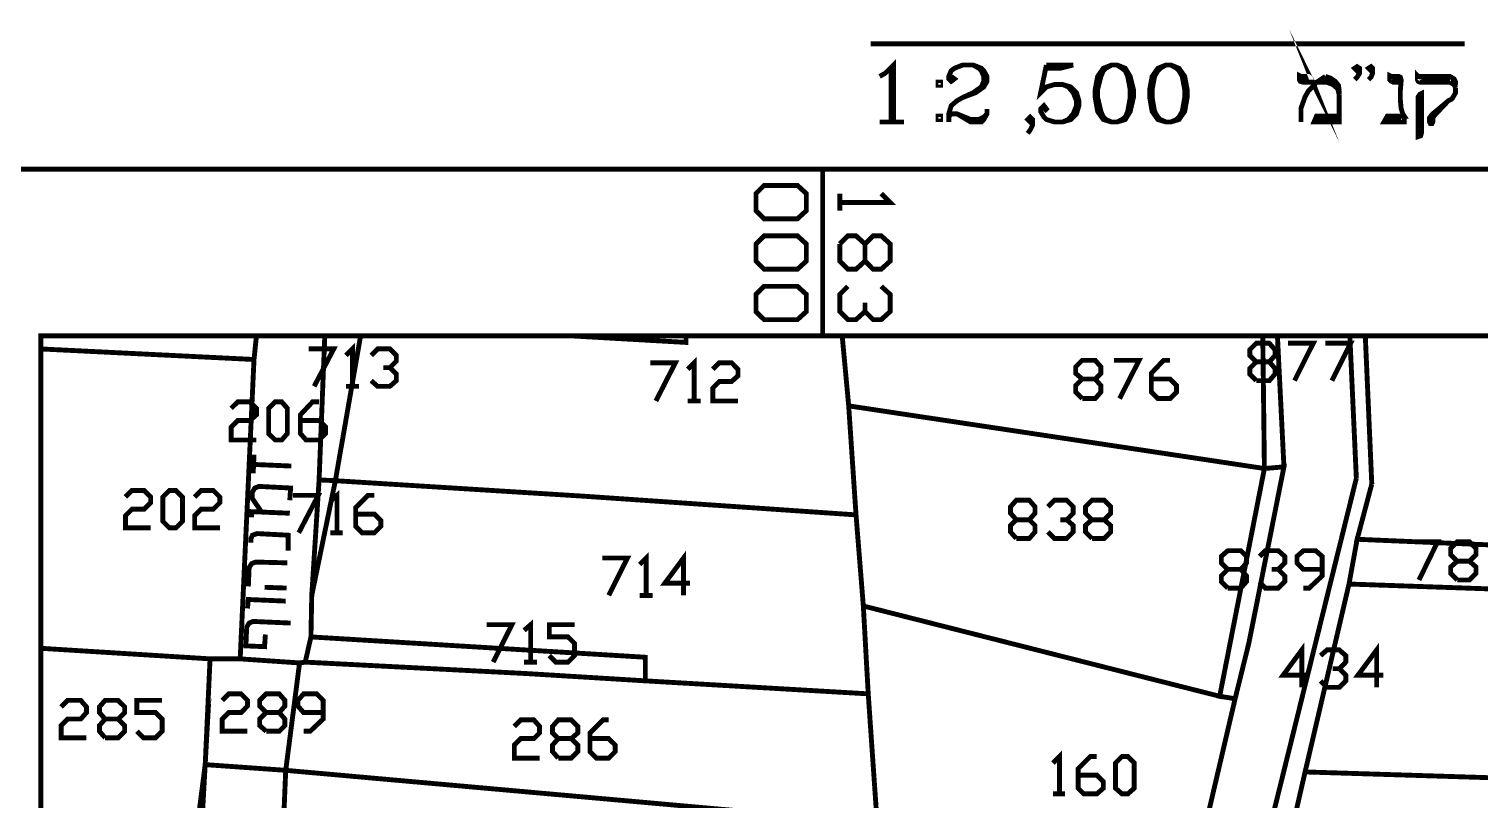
# Model space of a CAD drawing. Extents: x -6935 to 6681, y -4073 to 3778.
# Drawn here: x 3238 to 4987, y 240 to 1169 of the extents above; entities that cross this region are included whole.
import ezdxf

# ---------------------------------------------------------------- set-up
doc = ezdxf.new("R2010")
doc.units = 0
doc.header["$MEASUREMENT"] = 0
doc.layers.add('blue', color=160, linetype='Continuous', lineweight=0)

# ---------------------------------------------------------------- blocks, each defined once
blk = doc.blocks.new('Map')
at = {"color": 0, "const_width": 0.01}
for points in [[(14.70828, 8.79001), (14.70498, 8.79671), (14.68496, 8.79671), (14.67996, 8.79831), (14.67828, 8.80171), (14.67828, 8.81001), (14.68164, 8.80831), (14.69662, 8.80831), (14.70162, 8.80501), (14.70498, 8.79831), (14.70828, 8.79001)], [(13.94331, 8.79001), (13.94331, 8.79671), (13.93832, 8.79671), (13.93832, 8.79001), (13.94331, 8.79001)], [(14.92828, 8.77331), (14.92828, 8.69171), (14.92666, 8.68671), (14.92162, 8.68501), (14.92162, 8.76661), (14.92498, 8.77171), (14.92828, 8.77331)], [(13.94331, 8.72001), (13.94331, 8.72671), (13.93832, 8.72671), (13.93832, 8.72001), (13.94331, 8.72001)], [(17.176657, 4.255), (17.176657, 8.61831), (11.75663, 8.61831), (11.75663, 4.255), (17.176657, 4.255)], [(13.56495, 8.56831), (13.58166, 8.58501), (13.64996, 8.58501), (13.6683, 8.56831), (13.6683, 8.53341), (13.64996, 8.51661), (13.58166, 8.51661), (13.56495, 8.53341), (13.56495, 8.56831)], [(13.56495, 8.46501), (13.58166, 8.48171), (13.64996, 8.48171), (13.6683, 8.46501), (13.6683, 8.43001), (13.64996, 8.41331), (13.58166, 8.41331), (13.56495, 8.43001), (13.56495, 8.46501)], [(13.56495, 8.36165), (13.58166, 8.37836), (13.64996, 8.37836), (13.6683, 8.36165), (13.6683, 8.32666), (13.64996, 8.31001), (13.58166, 8.31001), (13.56495, 8.32666), (13.56495, 8.36165)], [(16.83329, 4.59836), (16.83329, 8.27669), (12.09994, 8.27669), (12.09994, 4.59836), (16.83329, 4.59836)], [(16.83329, 4.59836), (16.83329, 8.27669), (12.09994, 8.27669), (12.09994, 4.59836), (16.83329, 4.59836)], [(12.57998, 8.06337), (12.56663, 8.07666), (12.56663, 8.12836), (12.57998, 8.14165), (12.59332, 8.14165), (12.60499, 8.12836), (12.60499, 8.07666), (12.59332, 8.06337), (12.57998, 8.06337)], [(14.51498, 7.53836), (13.78495, 7.72336), (13.76998, 7.91), (13.75495, 8.13336), (14.60662, 8.005), (14.51498, 7.53836)], [(14.54662, 7.53337), (14.51498, 7.53836), (14.60662, 8.005), (14.64666, 8.00836), (14.57499, 7.64833), (14.54662, 7.53337)], [(13.33828, 7.61833), (12.65327, 7.66), (12.65495, 7.74501), (12.7033, 7.98004), (13.21164, 7.94834), (13.76998, 7.91), (13.78495, 7.72336), (13.79498, 7.54334), (13.33828, 7.56998), (13.33828, 7.61833)], [(12.36328, 7.88336), (12.34994, 7.8967), (12.34994, 7.94666), (12.36328, 7.96001), (12.37663, 7.96001), (12.38998, 7.94666), (12.38998, 7.8967), (12.37663, 7.88336), (12.36328, 7.88336)], [(15.68496, 7.73502), (15.50163, 7.74333), (14.77995, 7.76834), (14.79662, 7.86002), (15.70162, 7.82166), (15.68496, 7.73502)], [(15.50163, 7.74333), (15.43664, 7.36002), (14.68995, 7.38336), (14.77995, 7.76834), (15.50163, 7.74333)], [(14.36666, 6.88504), (13.81332, 7.27832), (13.79498, 7.54334), (13.78495, 7.72336), (14.51498, 7.53836), (14.54662, 7.53337), (14.38998, 6.86333), (14.36666, 6.88504)], [(13.33828, 7.61833), (13.33828, 7.56998), (13.09332, 7.58501), (12.6416, 7.60834), (12.65327, 7.66), (13.33828, 7.61833)], [(12.62995, 7.60666), (12.60163, 7.38666), (12.43664, 7.39833), (12.44662, 7.61501), (12.50831, 7.61501), (12.62995, 7.60666)], [(12.62995, 7.60666), (12.6416, 7.60834), (13.09332, 7.58501), (13.33828, 7.56998), (13.79498, 7.54334), (13.81332, 7.27832), (12.60163, 7.38666), (12.62995, 7.60666)], [(12.42498, 7.18837), (12.40995, 7.19), (12.43664, 7.39833), (12.42498, 7.18837)], [(12.42666, 7.12001), (12.42498, 7.18837), (12.43664, 7.39833), (12.60163, 7.38666), (12.59332, 7.18837), (12.59495, 7.10666), (12.42666, 7.12001)], [(14.31495, 7.33833), (14.30166, 7.34998), (14.30166, 7.40169), (14.31495, 7.41498), (14.32662, 7.41498), (14.33996, 7.40169), (14.33996, 7.34998), (14.32662, 7.33833), (14.31495, 7.33833)], [(13.81332, 7.27832), (13.62831, 7.04666), (12.59495, 7.10666), (12.59332, 7.18837), (12.60163, 7.38666), (13.81332, 7.27832)]]:
    blk.add_lwpolyline(points, close=True, dxfattribs=at)
for points in [[(13.79998, 8.87501), (15.0166, 8.87501)], [(13.81831, 8.80831), (13.82998, 8.81501), (13.84663, 8.83161), (13.84663, 8.71501)], [(13.84164, 8.82501), (13.84164, 8.71501)], [(13.96496, 8.80831), (13.97163, 8.80331), (13.96496, 8.79831), (13.95996, 8.80331), (13.95996, 8.80831), (13.96496, 8.82001), (13.97163, 8.82501), (13.98828, 8.83161), (14.00999, 8.83161), (14.02664, 8.82501), (14.03164, 8.82001), (14.03831, 8.80831), (14.03831, 8.79831), (14.03164, 8.78671), (14.01498, 8.77501), (13.98828, 8.76501), (13.97663, 8.75831), (13.96496, 8.74831), (13.95996, 8.73171), (13.95996, 8.71501)], [(14.00999, 8.83161), (14.02166, 8.82501), (14.02664, 8.82001), (14.03164, 8.80831), (14.03164, 8.79831), (14.02664, 8.78671), (14.00999, 8.77501), (13.98828, 8.76501)], [(14.15995, 8.83161), (14.14828, 8.77501), (14.15995, 8.78671), (14.17666, 8.79171), (14.19331, 8.79171), (14.20996, 8.78671), (14.22163, 8.77501), (14.22663, 8.75831), (14.22663, 8.74831), (14.22163, 8.73171), (14.20996, 8.72001), (14.19331, 8.71501), (14.17666, 8.71501), (14.15995, 8.72001), (14.15495, 8.72501), (14.14828, 8.73661), (14.14828, 8.74171), (14.15495, 8.74831), (14.15995, 8.74171), (14.15495, 8.73661)], [(14.15995, 8.83161), (14.21496, 8.83161)], [(14.15995, 8.82501), (14.18832, 8.82501), (14.21496, 8.83161)], [(14.30496, 8.83161), (14.32162, 8.82501), (14.33166, 8.80831), (14.33828, 8.78171), (14.33828, 8.76501), (14.33166, 8.73661), (14.32162, 8.72001), (14.30496, 8.71501), (14.2933, 8.71501), (14.27664, 8.72001), (14.26498, 8.73661), (14.25999, 8.76501), (14.25999, 8.78171), (14.26498, 8.80831), (14.27664, 8.82501), (14.2933, 8.83161), (14.30496, 8.83161), (14.31495, 8.82501), (14.32162, 8.82001), (14.32662, 8.80831), (14.33166, 8.78171), (14.33166, 8.76501), (14.32662, 8.73661), (14.32162, 8.72501), (14.31495, 8.72001), (14.30496, 8.71501)], [(14.2933, 8.71501), (14.28164, 8.72001), (14.27664, 8.72501), (14.27166, 8.73661), (14.26498, 8.76501), (14.26498, 8.78171), (14.27166, 8.80831), (14.27664, 8.82001), (14.28164, 8.82501), (14.2933, 8.83161)], [(14.41499, 8.83161), (14.43164, 8.82501), (14.44331, 8.80831), (14.44831, 8.78171), (14.44831, 8.76501), (14.44331, 8.73661), (14.43164, 8.72001), (14.41499, 8.71501), (14.40495, 8.71501), (14.3883, 8.72001), (14.37663, 8.73661), (14.37164, 8.76501), (14.37164, 8.78171), (14.37663, 8.80831), (14.3883, 8.82501), (14.40495, 8.83161), (14.41499, 8.83161), (14.42666, 8.82501), (14.43164, 8.82001), (14.43832, 8.80831), (14.44331, 8.78171), (14.44331, 8.76501), (14.43832, 8.73661), (14.43164, 8.72501), (14.42666, 8.72001), (14.41499, 8.71501)], [(14.40495, 8.71501), (14.3933, 8.72001), (14.3883, 8.72501), (14.38163, 8.73661), (14.37663, 8.76501), (14.37663, 8.78171), (14.38163, 8.80831), (14.3883, 8.82001), (14.3933, 8.82501), (14.40495, 8.83161)], [(14.80166, 8.82501), (14.79662, 8.82001), (14.79162, 8.82501), (14.79662, 8.82831), (14.80166, 8.82501), (14.80166, 8.81501), (14.79662, 8.80671), (14.79162, 8.80171)], [(14.81994, 8.80171), (14.82499, 8.80671), (14.8283, 8.81501), (14.8283, 8.82501), (14.82499, 8.82831), (14.81994, 8.82501), (14.82499, 8.82001), (14.8283, 8.82501)], [(14.73162, 8.80831), (14.71664, 8.79831), (14.71328, 8.79671), (14.70828, 8.79001), (14.69662, 8.77831), (14.68995, 8.76661), (14.68164, 8.74331), (14.68164, 8.71501)], [(14.69662, 8.80171), (14.68164, 8.80171)], [(14.7333, 8.79671), (14.71328, 8.79671)], [(14.72494, 8.80171), (14.75163, 8.79671)], [(14.73162, 8.80831), (14.74166, 8.80501), (14.75163, 8.79831), (14.75831, 8.79001), (14.75999, 8.77831)], [(14.7333, 8.79671), (14.74664, 8.79171), (14.75663, 8.78341), (14.75999, 8.77001)], [(14.8933, 8.72331), (14.8933, 8.71501), (14.85163, 8.71501), (14.8583, 8.72671), (14.8933, 8.72671), (14.88998, 8.73171), (14.88662, 8.74331), (14.88499, 8.76171), (14.88499, 8.77831), (14.88662, 8.79671), (14.86996, 8.79671), (14.86666, 8.79831), (14.86328, 8.80171), (14.86328, 8.81001), (14.86666, 8.80831), (14.88163, 8.80831), (14.88499, 8.80671), (14.88662, 8.80171), (14.88662, 8.79671)], [(14.88163, 8.80171), (14.86996, 8.80171)], [(14.9866, 8.79671), (14.92498, 8.79671), (14.92162, 8.79831), (14.91998, 8.80171), (14.91998, 8.81001), (14.92162, 8.80831), (14.9866, 8.80831), (14.99496, 8.80331), (14.99833, 8.79671), (14.99833, 8.79001)], [(14.9866, 8.80171), (14.92828, 8.80171)], [(14.9866, 8.79671), (14.99496, 8.79171), (14.99833, 8.78501)], [(14.19331, 8.79171), (14.20498, 8.78671), (14.21496, 8.77501), (14.22163, 8.75831), (14.22163, 8.74831), (14.21496, 8.73171), (14.20498, 8.72001), (14.19331, 8.71501)], [(14.75999, 8.72671), (14.75999, 8.71501), (14.70828, 8.71501), (14.71328, 8.72671), (14.75999, 8.72671), (14.75999, 8.77001)], [(14.75999, 8.77331), (14.75999, 8.77831)], [(14.9833, 8.75831), (14.95498, 8.72831), (14.95162, 8.72331), (14.95162, 8.71501), (14.94999, 8.71171), (14.94662, 8.71171), (14.94494, 8.71501), (14.94494, 8.72331), (14.94831, 8.72831), (14.95162, 8.73171), (14.9833, 8.75831), (14.98998, 8.76171), (14.99166, 8.76331), (14.99833, 8.77501), (14.99833, 8.78501)], [(13.97663, 8.73171), (14.00495, 8.71501), (14.02664, 8.71501), (14.03164, 8.72001), (14.03831, 8.73171), (14.03831, 8.74171)], [(13.86828, 8.71501), (13.81831, 8.71501)], [(13.95996, 8.72501), (13.96496, 8.73171), (13.97663, 8.73171), (14.00495, 8.72001), (14.02166, 8.72001), (14.03164, 8.72501), (14.03831, 8.73171)], [(14.13163, 8.72001), (14.12663, 8.71501), (14.12164, 8.72001), (14.12663, 8.72501), (14.13163, 8.72001), (14.13163, 8.70831), (14.12663, 8.69831), (14.12164, 8.69171)], [(14.75495, 8.72001), (14.71328, 8.72001)], [(14.88662, 8.72001), (14.8583, 8.72001)], [(13.70162, 8.27669), (13.70162, 8.61831)], [(13.82162, 8.56831), (13.83996, 8.55001), (13.7366, 8.55001)], [(13.7366, 8.56831), (13.7366, 8.53341)], [(13.7366, 8.46501), (13.75331, 8.48171), (13.76998, 8.48171), (13.78831, 8.46501), (13.78831, 8.43001), (13.80496, 8.41331), (13.82162, 8.41331), (13.83996, 8.43001), (13.83996, 8.46501), (13.82162, 8.48171), (13.80496, 8.48171), (13.78831, 8.46501)], [(13.78831, 8.43001), (13.76998, 8.41331), (13.75331, 8.41331), (13.7366, 8.43001), (13.7366, 8.46501)], [(13.78831, 8.32666), (13.76998, 8.31001), (13.75331, 8.31001), (13.7366, 8.32666), (13.7366, 8.36165), (13.75331, 8.37836)], [(13.82162, 8.37836), (13.83996, 8.36165), (13.83996, 8.32666), (13.82162, 8.31001), (13.80496, 8.31001), (13.78831, 8.32666), (13.78831, 8.345)], [(12.54162, 8.27669), (12.53663, 8.22836), (12.09994, 8.25)], [(12.53663, 8.22836), (12.54162, 8.27669)], [(12.68164, 8.27669), (12.66998, 7.98166)], [(12.66998, 7.98166), (12.68164, 8.27669)], [(12.75495, 8.27669), (12.7033, 7.98004)], [(12.7033, 7.98004), (12.75495, 8.27669)], [(13.18832, 8.27669), (13.42162, 8.26334), (13.42162, 8.27669)], [(13.42162, 8.27669), (13.42162, 8.26334), (13.18832, 8.27669)], [(13.75495, 8.13336), (13.74166, 8.27669)], [(13.74166, 8.27669), (13.75495, 8.13336)], [(14.58996, 8.18501), (14.57662, 8.19834), (14.57662, 8.21001), (14.58996, 8.22336), (14.61666, 8.22336), (14.62831, 8.23665), (14.62831, 8.24832), (14.61666, 8.26166), (14.58996, 8.26166), (14.57662, 8.24832), (14.57662, 8.23665), (14.58996, 8.22336)], [(14.60331, 8.27669), (14.60662, 8.005)], [(14.60662, 8.005), (14.60331, 8.27669)], [(14.63331, 8.27669), (14.64666, 8.00836)], [(14.64666, 8.00836), (14.63331, 8.27669)], [(14.65495, 8.26166), (14.70666, 8.26166), (14.6683, 8.18501)], [(14.73162, 8.26166), (14.78333, 8.26166), (14.74496, 8.18501)], [(14.79498, 7.98502), (14.78164, 8.27669)], [(14.78164, 8.27669), (14.79498, 7.98502)], [(14.82662, 7.97336), (14.81332, 8.27669)], [(14.81332, 8.27669), (14.82662, 7.97336)], [(12.09994, 8.25), (12.53663, 8.22836)], [(12.64828, 8.25), (12.69999, 8.25), (12.65995, 8.17334)], [(12.72494, 8.23665), (12.73828, 8.25), (12.73828, 8.17334)], [(12.77664, 8.23665), (12.78999, 8.25), (12.81495, 8.25), (12.8283, 8.23665), (12.8283, 8.22498), (12.81495, 8.21169), (12.80166, 8.21169)], [(12.53663, 8.22836), (12.50831, 7.61501), (12.44662, 7.61501)], [(12.66998, 7.98166), (12.65495, 7.74501), (12.65327, 7.66), (12.6416, 7.60834), (12.62995, 7.60666), (12.50831, 7.61501), (12.53663, 8.22836)], [(12.81495, 8.21169), (12.8283, 8.19834), (12.8283, 8.18501), (12.81495, 8.17334), (12.78999, 8.17334), (12.77664, 8.18501)], [(13.34831, 8.22168), (13.39996, 8.22168), (13.35998, 8.14334)], [(13.42498, 8.20833), (13.43832, 8.22168), (13.43832, 8.14334)], [(13.47663, 8.20833), (13.48998, 8.22168), (13.51498, 8.22168), (13.52827, 8.20833), (13.52827, 8.19498), (13.51498, 8.18332), (13.48998, 8.18332), (13.47663, 8.17002), (13.47663, 8.14334), (13.52827, 8.14334)], [(14.2333, 8.14833), (14.21995, 8.16168), (14.21995, 8.17502), (14.2333, 8.18837), (14.25999, 8.18837), (14.27166, 8.20004), (14.27166, 8.21333), (14.25999, 8.22668), (14.2333, 8.22668), (14.21995, 8.21333), (14.21995, 8.20004), (14.2333, 8.18837)], [(14.2983, 8.22668), (14.34994, 8.22668), (14.30996, 8.14833)], [(14.37495, 8.18837), (14.41331, 8.18837), (14.42666, 8.17502), (14.42666, 8.16168), (14.41331, 8.14833), (14.3883, 8.14833), (14.37495, 8.16168), (14.37495, 8.20004), (14.39996, 8.22668), (14.41331, 8.22668)], [(14.61666, 8.22336), (14.62831, 8.21001), (14.62831, 8.19834), (14.61666, 8.18501), (14.58996, 8.18501)], [(12.72494, 8.17334), (12.75163, 8.17334)], [(14.25999, 8.18837), (14.27166, 8.17502), (14.27166, 8.16168), (14.25999, 8.14833), (14.2333, 8.14833)], [(12.48998, 8.12836), (12.50331, 8.14165), (12.52827, 8.14165), (12.54162, 8.12836), (12.54162, 8.11501), (12.52827, 8.10336), (12.50331, 8.10336), (12.48998, 8.09001), (12.48998, 8.06337), (12.54162, 8.06337)], [(12.63163, 8.10336), (12.66998, 8.10336), (12.68327, 8.09001), (12.68327, 8.07666), (12.66998, 8.06337), (12.6433, 8.06337), (12.63163, 8.07666), (12.63163, 8.11501), (12.65664, 8.14165), (12.66998, 8.14165)], [(13.42498, 8.14334), (13.45162, 8.14334)], [(13.75495, 8.13336), (13.76998, 7.91), (13.21164, 7.94834)], [(14.60662, 8.005), (13.75495, 8.13336)], [(12.53495, 7.99501), (12.53663, 8.03337)], [(12.4866, 4.72836), (12.91163, 5.21669), (13.05328, 5.37169), (13.14666, 5.47336), (13.20996, 5.54834), (13.43995, 5.80501), (13.70498, 6.10504), (14.38998, 6.86333), (14.54662, 7.53337), (14.57499, 7.64833), (14.64666, 8.00836)], [(12.53663, 8.01334), (12.61328, 8.01004)], [(14.64666, 8.00836), (14.60662, 8.005)], [(12.60998, 7.94), (12.6116, 7.96501), (12.54662, 7.96837), (12.53831, 7.96501), (12.53332, 7.95665), (12.53332, 7.94336), (12.55166, 7.91666)], [(12.7033, 7.98004), (12.66998, 7.98166), (12.65495, 7.74501)], [(12.66998, 7.98166), (12.7033, 7.98004), (12.65495, 7.74501)], [(13.21164, 7.94834), (12.7033, 7.98004)], [(14.79498, 7.98502), (14.49833, 6.78668), (13.91662, 6.13336), (13.22999, 5.34169)], [(14.59332, 6.96169), (14.55166, 6.80333), (14.52995, 6.79834), (14.49833, 6.78668), (14.79498, 7.98502)], [(14.82662, 7.97336), (14.79662, 7.86002), (14.77995, 7.76834), (14.68995, 7.38336), (14.59332, 6.96169), (15.37995, 7.08002)], [(15.70162, 7.82166), (14.79662, 7.86002), (14.82662, 7.97336)], [(12.27328, 7.94666), (12.28663, 7.96001), (12.31164, 7.96001), (12.32499, 7.94666), (12.32499, 7.93501), (12.31164, 7.92166), (12.28663, 7.92166), (12.27328, 7.90837), (12.27328, 7.88336), (12.32499, 7.88336)], [(12.41499, 7.94666), (12.42828, 7.96001), (12.4533, 7.96001), (12.46664, 7.94666), (12.46664, 7.93501), (12.4533, 7.92166), (12.42828, 7.92166), (12.41499, 7.90837), (12.41499, 7.88336), (12.46664, 7.88336)], [(12.61666, 7.95004), (12.6683, 7.95004), (12.62831, 7.87332)], [(12.69331, 7.93837), (12.70666, 7.95004), (12.70666, 7.87332)], [(12.74496, 7.91168), (12.78332, 7.91168), (12.79662, 7.89833), (12.79662, 7.88666), (12.78332, 7.87332), (12.75831, 7.87332), (12.74496, 7.88666), (12.74496, 7.92502), (12.76998, 7.95004), (12.78332, 7.95004)], [(14.09831, 7.86165), (14.08664, 7.875), (14.08664, 7.88834), (14.09831, 7.90001), (14.12495, 7.90001), (14.13662, 7.91336), (14.13662, 7.9267), (14.12495, 7.94), (14.09831, 7.94), (14.08664, 7.9267), (14.08664, 7.91336), (14.09831, 7.90001)], [(14.16331, 7.9267), (14.17666, 7.94), (14.20162, 7.94), (14.21496, 7.9267), (14.21496, 7.91336), (14.20162, 7.90001), (14.18832, 7.90001)], [(14.25331, 7.86165), (14.23998, 7.875), (14.23998, 7.88834), (14.25331, 7.90001), (14.27827, 7.90001), (14.29162, 7.91336), (14.29162, 7.9267), (14.27827, 7.94), (14.25331, 7.94), (14.23998, 7.9267), (14.23998, 7.91336), (14.25331, 7.90001)], [(12.53164, 7.905), (12.53164, 7.91666), (12.60998, 7.91336)], [(12.69331, 7.87332), (12.71832, 7.87332)], [(14.12495, 7.90001), (14.13662, 7.88834), (14.13662, 7.875), (14.12495, 7.86165), (14.09831, 7.86165)], [(14.20162, 7.90001), (14.21496, 7.88834), (14.21496, 7.875), (14.20162, 7.86165), (14.17666, 7.86165), (14.16331, 7.875)], [(14.27827, 7.90001), (14.29162, 7.88834), (14.29162, 7.875), (14.27827, 7.86165), (14.25331, 7.86165)], [(12.60662, 7.83669), (12.60662, 7.86833), (12.5433, 7.87169), (12.53332, 7.86833), (12.52995, 7.86002), (12.52995, 7.85336)], [(14.91163, 7.85504), (14.96164, 7.85504), (14.9233, 7.77669)], [(15.00163, 7.77669), (14.98828, 7.78998), (14.98828, 7.80333), (15.00163, 7.815), (15.02664, 7.815), (15.03999, 7.82834), (15.03999, 7.84169), (15.02664, 7.85504), (15.00163, 7.85504), (14.98828, 7.84169), (14.98828, 7.82834), (15.00163, 7.815)], [(12.60499, 7.81169), (12.53999, 7.81337), (12.53164, 7.81001), (12.52664, 7.8017), (12.52496, 7.76334)], [(13.24995, 7.82166), (13.30166, 7.82166), (13.2633, 7.74501)], [(13.32662, 7.80832), (13.33996, 7.82166), (13.33996, 7.74501)], [(13.42996, 7.77002), (13.37831, 7.77002), (13.41662, 7.82166), (13.41662, 7.74501)], [(14.53164, 7.76004), (14.5183, 7.77333), (14.5183, 7.785), (14.53164, 7.79834), (14.55827, 7.79834), (14.56994, 7.81169), (14.56994, 7.82504), (14.55827, 7.83669), (14.53164, 7.83669), (14.5183, 7.82504), (14.5183, 7.81169), (14.53164, 7.79834)], [(14.59663, 7.82504), (14.6083, 7.83669), (14.63499, 7.83669), (14.64828, 7.82504), (14.64828, 7.81169), (14.63499, 7.79834), (14.62164, 7.79834)], [(14.68664, 7.76004), (14.69831, 7.76004), (14.72494, 7.785), (14.72494, 7.82504), (14.71164, 7.83669), (14.68664, 7.83669), (14.6733, 7.82504), (14.6733, 7.81169), (14.68664, 7.79834), (14.72494, 7.79834)], [(15.02664, 7.815), (15.03999, 7.80333), (15.03999, 7.78998), (15.02664, 7.77669), (15.00163, 7.77669)], [(14.55827, 7.79834), (14.56994, 7.785), (14.56994, 7.77333), (14.55827, 7.76004), (14.53164, 7.76004)], [(14.63499, 7.79834), (14.64828, 7.785), (14.64828, 7.77333), (14.63499, 7.76004), (14.6083, 7.76004), (14.59663, 7.77333)], [(12.60331, 7.76004), (12.55827, 7.76166)], [(12.52328, 7.71837), (12.52496, 7.73665), (12.60163, 7.73334)], [(13.32662, 7.74501), (13.35331, 7.74501)], [(12.6116, 7.68837), (12.53495, 7.69168), (12.52664, 7.68837), (12.52166, 7.68001), (12.51998, 7.64165), (12.55827, 7.64002), (12.55996, 7.66498)], [(13.0133, 7.68501), (13.06495, 7.68501), (13.02664, 7.60834)], [(13.08996, 7.67334), (13.10331, 7.68501), (13.10331, 7.60834)], [(13.1416, 7.62169), (13.15495, 7.60834), (13.17996, 7.60834), (13.19331, 7.62169), (13.19331, 7.6467), (13.17996, 7.66), (13.1416, 7.66), (13.1416, 7.68501), (13.19331, 7.68501)], [(12.09994, 7.63666), (12.44662, 7.61501)], [(12.44662, 7.61501), (12.09994, 7.63666)], [(14.69494, 7.58165), (14.64498, 7.58165), (14.68327, 7.63336), (14.68327, 7.55669)], [(14.84994, 7.58165), (14.7983, 7.58165), (14.83664, 7.63336), (14.83664, 7.55669)], [(12.44662, 7.61501), (12.43664, 7.39833), (12.40995, 7.19)], [(13.08996, 7.60834), (13.11666, 7.60834)], [(14.72163, 7.62169), (14.73498, 7.63336), (14.75999, 7.63336), (14.77328, 7.62169), (14.77328, 7.60834), (14.75999, 7.595), (14.74664, 7.595)], [(14.75999, 7.595), (14.77328, 7.58165), (14.77328, 7.56998), (14.75999, 7.55669), (14.73498, 7.55669), (14.72163, 7.56998)], [(12.1416, 7.51665), (12.15495, 7.53), (12.18164, 7.53), (12.19331, 7.51665), (12.19331, 7.505), (12.18164, 7.4917), (12.15495, 7.4917), (12.1416, 7.47836), (12.1416, 7.45334), (12.19331, 7.45334)], [(12.23162, 7.45334), (12.21995, 7.46669), (12.21995, 7.47836), (12.23162, 7.4917), (12.25831, 7.4917), (12.27166, 7.505), (12.27166, 7.51665), (12.25831, 7.53), (12.23162, 7.53), (12.21995, 7.51665), (12.21995, 7.505), (12.23162, 7.4917)], [(12.29662, 7.46669), (12.30996, 7.45334), (12.33496, 7.45334), (12.34831, 7.46669), (12.34831, 7.4917), (12.33496, 7.505), (12.29662, 7.505), (12.29662, 7.53), (12.34831, 7.53)], [(12.47163, 7.53), (12.48498, 7.54334), (12.50999, 7.54334), (12.52328, 7.53), (12.52328, 7.51834), (12.50999, 7.505), (12.48498, 7.505), (12.47163, 7.4917), (12.47163, 7.46669), (12.52328, 7.46669)], [(12.56164, 7.46669), (12.5483, 7.47836), (12.5483, 7.4917), (12.56164, 7.505), (12.58828, 7.505), (12.59994, 7.51834), (12.59994, 7.53), (12.58828, 7.54334), (12.56164, 7.54334), (12.5483, 7.53), (12.5483, 7.51834), (12.56164, 7.505)], [(12.6383, 7.46669), (12.65164, 7.46669), (12.67828, 7.4917), (12.67828, 7.53), (12.66499, 7.54334), (12.6383, 7.54334), (12.62663, 7.53), (12.62663, 7.51834), (12.6383, 7.505), (12.67828, 7.505)], [(12.25831, 7.4917), (12.27166, 7.47836), (12.27166, 7.46669), (12.25831, 7.45334), (12.23162, 7.45334)], [(12.58828, 7.505), (12.59994, 7.4917), (12.59994, 7.47836), (12.58828, 7.46669), (12.56164, 7.46669)], [(13.06994, 7.47668), (13.08328, 7.49001), (13.10998, 7.49001), (13.12164, 7.47668), (13.12164, 7.46333), (13.10998, 7.45166), (13.08328, 7.45166), (13.06994, 7.43837), (13.06994, 7.41168), (13.12164, 7.41168)], [(13.15995, 7.41168), (13.14828, 7.42502), (13.14828, 7.43837), (13.15995, 7.45166), (13.18664, 7.45166), (13.19999, 7.46333), (13.19999, 7.47668), (13.18664, 7.49001), (13.15995, 7.49001), (13.14828, 7.47668), (13.14828, 7.46333), (13.15995, 7.45166)], [(13.22494, 7.45166), (13.2633, 7.45166), (13.27664, 7.43837), (13.27664, 7.42502), (13.2633, 7.41168), (13.23828, 7.41168), (13.22494, 7.42502), (13.22494, 7.46333), (13.25163, 7.49001), (13.2633, 7.49001)], [(13.18664, 7.45166), (13.19999, 7.43837), (13.19999, 7.42502), (13.18664, 7.41168), (13.15995, 7.41168)], [(14.1733, 7.40169), (14.18664, 7.41498), (14.18664, 7.33833)], [(14.22494, 7.37668), (14.2633, 7.37668), (14.27664, 7.36333), (14.27664, 7.34998), (14.2633, 7.33833), (14.2366, 7.33833), (14.22494, 7.34998), (14.22494, 7.39002), (14.24995, 7.41498), (14.2633, 7.41498)], [(14.59332, 6.96169), (14.68995, 7.38336), (15.43664, 7.36002), (15.37995, 7.08002)], [(14.1733, 7.33833), (14.19831, 7.33833)]]:
    blk.add_lwpolyline(points, dxfattribs=at)

msp = doc.modelspace()

# ---------------------------------------------------------------- hatches: boundary and pattern name
at = {"layer": 'blue'}
h = msp.add_hatch(dxfattribs=at)
h.set_pattern_fill('JIS_LC_20', color=256, scale=0.3)
h.set_pattern_definition([(45, (438.5266, -4719.0173), (-4.2426407, 4.2426407), []), (45, (438.6466, -4719.0173), (-4.2426407, 4.2426407), [])])
h.paths.add_polyline_path([(2357, 579.7), (2489, 579.7), (2489, 602.7), (2346, 602.7), (2333, 602.7), (2333, 500.7), (2357, 500.7)])
h.paths.add_polyline_path([(2357, 387.7), (2333, 387.7), (2333, 164.7), (2357, 164.7)])
h.paths.add_polyline_path([(2357, 51.7), (2333, 51.7), (2333, -55.3), (2357, -55.3), (2357, -15.3)])
h.paths.add_polyline_path([(2356, -65.3), (2356, -55.3), (2333, -55.3), (2333, -155.3), (2356, -155.3)])
h.paths.add_polyline_path([(2437, -55.3), (2356, -55.3), (2356, -65.3), (2426, -65.3), (2437, -65.3)])
h.paths.add_polyline_path([(2715, 153.7), (2690, 153.7), (2690, -55.3), (2715, -55.3)])
h.paths.add_polyline_path([(2705, 472.7), (2692, 472.7), (2692, 288.7), (2705, 288.7)])
h.paths.add_polyline_path([(2715, 288.7), (2690, 288.7), (2690, 266.7), (2715, 266.7)])
h.paths.add_polyline_path([(2957.1, 147.9), (2997.1, 147.9), (2997.1, 195.9), (2985.1, 195.9), (2985.1, 196.9), (2974.3, 196.9), (2974.4, 191.9), (2910.4, 190.7), (2911.7, 123.7), (2911.7, 96.7), (2911.7, 69.7), (2911.7, 42.7), (2911.7, 15.7), (2911.7, -11.3), (2911.7, -67.3), (3196.7, -67.3), (3196.7, -99.3), (3239.7, -99.3), (3239.7, -67.3), (3212.7, -67.3), (3212.7, 0.9), (3169.1, 0.9), (3169.1, -18.1), (2957.1, -18.1)])
h.paths.add_polyline_path([(2991.7, 219.7), (2981.7, 219.7), (2981.7, 196.9), (2985.1, 196.9), (2985.1, 195.9), (2991.7, 195.9)])
h.paths.add_polyline_path([(2991.7, 369.7), (3188, 369.7), (3188, 379.7), (2991.7, 379.7), (2991.7, 384.7), (2981.7, 384.7), (2981.7, 369.7), (2981.7, 299.7), (2991.7, 299.7)])
h.paths.add_polyline_path([(3212.7, 211.9), (3189.7, 211.9), (3189.7, 195.9), (3053.1, 195.9), (3053.1, 147.9), (3169.1, 147.9), (3169.1, 74.9), (3212.7, 74.9)])
h.paths.add_polyline_path([(3212.7, 379.7), (3188, 379.7), (3188, 369.7), (3189.7, 369.7), (3189.7, 273.9), (3212.7, 273.9), (3212.7, 301.7)])
h.paths.add_polyline_path([(3212.7, 605.7), (3189.7, 605.7), (3115.7, 605.7), (3115.7, 582.7), (3189.7, 582.7), (3189.7, 492.7), (3212.7, 492.7)])
h.paths.add_polyline_path([(2931.7, 582.7), (3002.7, 582.7), (3002.7, 605.7), (2906, 605.7), (2906, 472.6), (2931.7, 472.6), (2931.7, 512.7, -0.014707), (2928.7, 513.1), (2928.7, 562.2), (2931.7, 562.5)])
h.paths.add_polyline_path([(2906, 488.7), (2855.5, 488.7), (2855.5, 472.7), (2906, 472.7)])
h.paths.add_polyline_path([(2765.5, 488.7), (2715, 488.7), (2715, 472.7), (2765.5, 472.7), (2765.5, 472.7)])
h.paths.add_polyline_path([(2715, 602.7), (2692, 602.7), (2602, 602.7), (2602, 579.7), (2692, 579.7), (2692, 472.7), (2715, 472.7)])
h.paths.add_polyline_path([(2366, -488.3), (2333, -488.3), (2333, -513.3), (2366, -513.3)])
h.paths.add_polyline_path([(2971.7, -488.3), (2951, -488.3), (2945, -488.3), (2945, -513.3), (2945, -617.3), (2945, -640.3), (2971.7, -640.3), (2971.7, -617.3)])
h.paths.add_polyline_path([(3303.7, -241.3), (3219.7, -241.3), (3219.7, -230.3), (3196.7, -230.3), (3196.7, -264.3), (3303.7, -264.3)])
h.paths.add_polyline_path([(3377.7, -241.3), (3303.7, -241.3), (3303.7, -264.3), (3377.7, -264.3)])
h.paths.add_polyline_path([(3462.7, -241.3), (3439.7, -241.3), (3377.7, -241.3), (3377.7, -264.3), (3439.7, -264.3), (3439.7, -640.3), (3462.7, -640.3)])

# ---------------------------------------------------------------- block references
at = {"linetype": 'ByBlock', "xscale": 588.2508833876793, "yscale": 588.2508833876793, "zscale": 588.2508833876793}
msp.add_blockref('Map', (-3865.5, -4069.7), dxfattribs=at)

doc.saveas('drawing.dxf')
